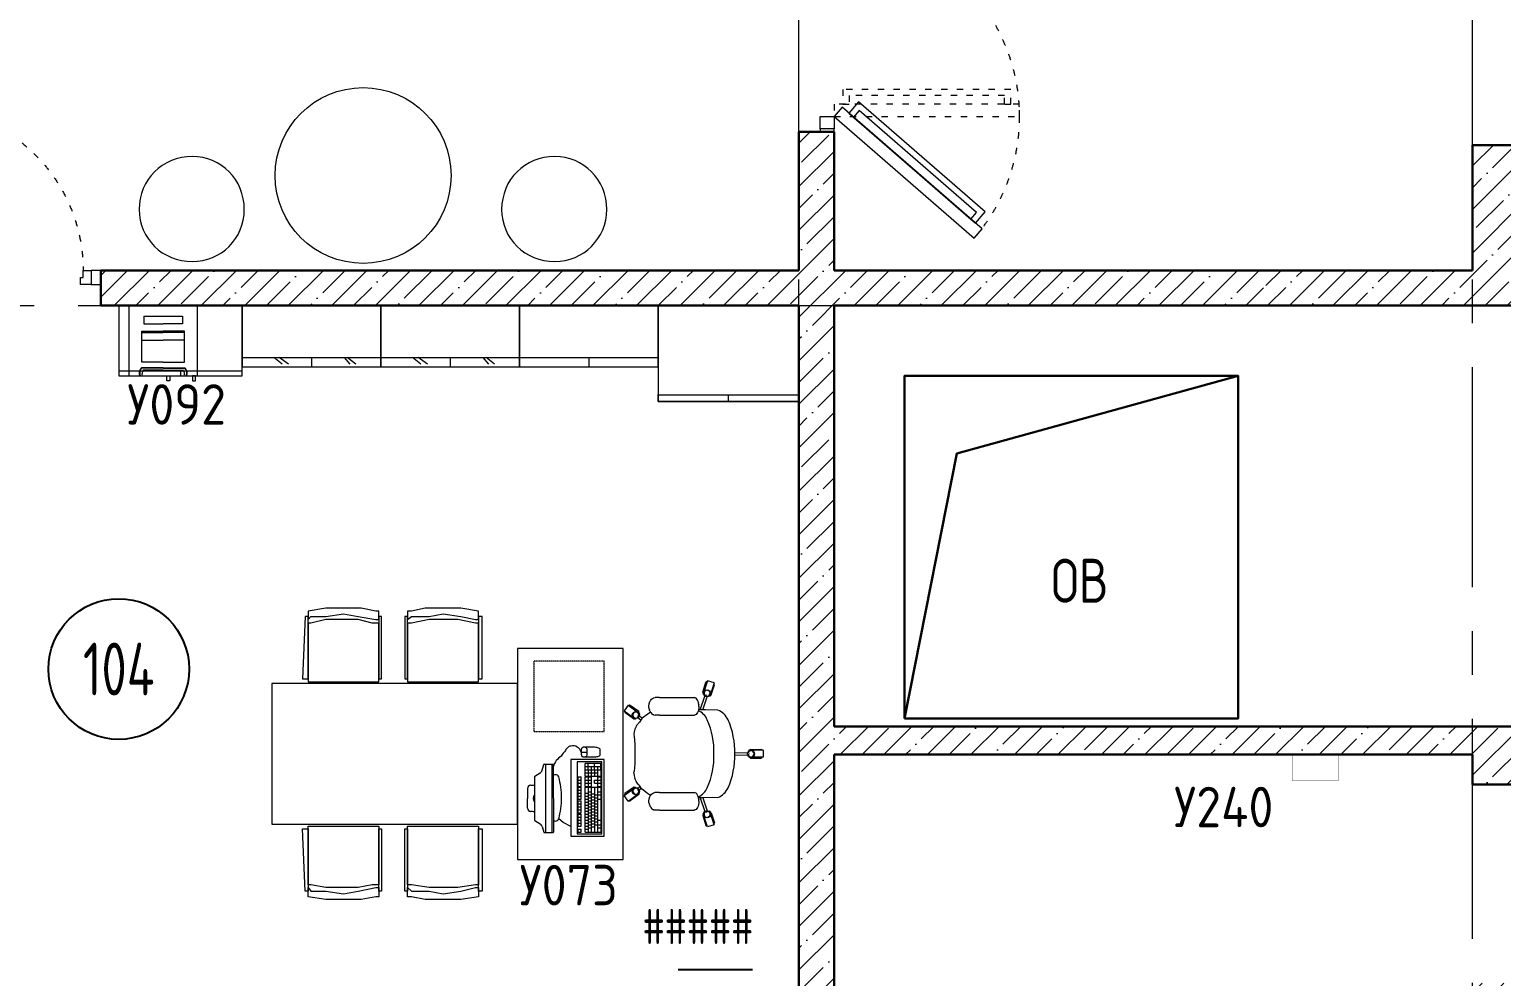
# Model space of a CAD drawing. Header units: millimetres. Extents: x -13407 to 8063098, y -2635 to 109271.
# Drawn here: x 43160 to 51530, y 11974 to 17360 of the extents above; entities that cross this region are included whole.
import ezdxf
from ezdxf.enums import TextEntityAlignment as Align

# ---------------------------------------------------------------- set-up
doc = ezdxf.new("R2010")
doc.units = ezdxf.units.MM
for name, pattern in [('ACAD_ISO03W100', [30, 12, -18]), ('CENTER', [2, 1.25, -0.25, 0.25, -0.25]), ('HIDDEN', [6, 4, -2])]:
    doc.linetypes.add(name, pattern=pattern)
doc.layers.get('Defpoints').update_dxf_attribs({"color": 6})
for name, color, linetype, lineweight in [('АР_Двери', 5, 'Continuous', 18), ('АР_Маркер экспликации', 239, 'Continuous', 13), ('АР_Номер помещения', 1, 'Continuous', 25), ('АР_Оси', 193, 'Continuous', 9), ('АР_Помещения_площадь', 19, 'Continuous', 9), ('АР_Сущ Несущая стена', 202, 'Continuous', 30), ('АР_Штриховка монолит', 250, 'Continuous', 9), ('ТХ_мебель передв', 250, 'Continuous', 13), ('ТХ_обор_комп принт', 30, 'Continuous', 13), ('ТХ_ОСНОВНОЙ', 103, 'Continuous', 25)]:
    doc.layers.add(name, color=color, linetype=linetype, lineweight=lineweight)
doc.layers.add('АР_Отверстия', color=251, linetype='Continuous')
doc.layers.add('ТХ_обор_бытовое', color=14, linetype='Continuous')
doc.layers.get('АР_Маркер экспликации').off()
doc.styles.add('ICOCPEUR', font='isocpeur.ttf')
doc.styles.add('ISOCPEUR', font='isocpeur.ttf', dxfattribs={"width": 0.7})
doc.styles.add('ISOCPEUR_1', font='isocpeur.ttf', dxfattribs={"width": 0.9, "height": 250})
doc.styles.get("Standard").update_dxf_attribs({"font": 'arial.ttf'})

# ---------------------------------------------------------------- blocks, each defined once
blk = doc.blocks.new('*U370')
at = {"color": 253}
for points in [[(0, 0), (0, -80), (55, -80), (55, 0), (0, 0)], [(55, -80), (55, 0), (115, 0), (115, -40), (100, -40), (100, -80), (55, -80)], [(1075, -80), (1075, 0), (1015, 0), (1015, -40), (1030, -40), (1030, -80), (1075, -80)], [(1130, 0), (1130, -80), (1075, -80), (1075, 0), (1130, 0)]]:
    blk.add_lwpolyline(points, dxfattribs=at)
blk.add_lwpolyline([(100, -80), (100, -1010), (140, -1010), (140, -80)], close=True, dxfattribs=at)
at = {"color": 253, "linetype": 'ACAD_ISO03W100', "ltscale": 3}
blk.add_arc((100, -80), 930, 270, 0, dxfattribs=at)
blk = doc.blocks.new('*U571')
at = {"layer": 'Defpoints', "color": 253}
blk.add_line((-12153.1, -3853.9), (-12575.5, -3853.9), dxfattribs=at)
at = {"layer": 'АР_Номер помещения', "color": 253}
blk.add_circle((-15755.8, -2142.8), 400, dxfattribs=at)
at = {"layer": 'Defpoints', "color": 253, "style": 'ISOCPEUR', "width": 0.7, "flags": 1}
blk.add_attdef('КАТЕГОРИЯ', (-499.2, -2092.2), '', height=250, dxfattribs=at)
at = {"layer": 'Defpoints', "color": 253, "style": 'ISOCPEUR', "width": 0.7}
blk.add_attdef('ПЛОЩАДЬ_ПОМЕЩЕНИЯ', text='', height=200, dxfattribs=at).set_placement((-12148.3, -3607.4), align=Align.MIDDLE_RIGHT)
at = {"layer": 'АР_Номер помещения', "color": 253, "style": 'ISOCPEUR', "width": 0.7}
blk.add_attdef('НОМЕР_ПОМЕЩЕНИЯ', text='', height=300, dxfattribs=at).set_placement((-15755.8, -2142.8), align=Align.MIDDLE_CENTER)
at = {"layer": 'АР_Помещения_площадь', "color": 253, "lineweight": 30, "width": 0.7, "flags": 104}
blk.add_attdef('ИМЯ_ПОМЕЩЕНИЯ', text='', height=100, dxfattribs=at).set_placement((157.6, 1217.1), align=Align.MIDDLE_CENTER)
blk = doc.blocks.new('дв.1700')
at = {"layer": 'АР_Двери', "color": 253}
for points in [[(-87, 0), (-87, -80), (-70, -80), (-70, 0), (-87, 0)], [(-70, -80), (-70, 0), (0, 0), (0, -30), (0, -30), (0, -80), (-70, -80)], [(1596, -80), (1596, 0), (1526, 0), (1526, -30), (1526, -30), (1526, -80), (1596, -80)], [(1613, 0), (1613, -80), (1596, -80), (1596, 0), (1613, 0)]]:
    blk.add_lwpolyline(points, dxfattribs=at)
for points in [[(0, -80), (-692, -876), (-639.2, -921.8), (52.7, -125.8)], [(1997.3, -149.9), (1526, -149.9), (1526, -80), (1997.3, -80)], [(19.9, -163.6), (-606.3, -883.9), (-542.2, -939.6), (84, -219.2)], [(1946.9, -234.7), (1576, -234.7), (1576, -149.9), (1946.9, -149.9)], [(1911.9, -199.7), (1611, -199.7), (1611, -149.9), (1911.9, -149.9)], [(-3, -190), (-583.3, -857.5), (-545.7, -890.2), (34.6, -222.7)]]:
    blk.add_lwpolyline(points, close=True, dxfattribs=at)
at = {"layer": 'АР_Двери', "color": 253, "linetype": 'ACAD_ISO03W100', "ltscale": 3}
for points in [[(0, -80), (0, -1134.7), (69.9, -1134.7), (69.9, -80)], [(1456.1, -551.3), (1456.1, -80), (1526, -80), (1526, -551.3)]]:
    blk.add_lwpolyline(points, close=True, dxfattribs=at)
for points in [[(69.9, -1049.5), (69.9, -1084.5), (154.7, -1084.5), (154.7, -130), (69.9, -130), (69.9, -165)], [(69.9, -1049.5), (119.7, -1049.5), (119.7, -165), (69.9, -165)], [(1456.1, -465.9), (1456.1, -500.9), (1371.3, -500.9), (1371.3, -130), (1456.1, -130), (1456.1, -165)], [(1456.1, -465.9), (1406.3, -465.9), (1406.3, -165), (1456.1, -165)]]:
    blk.add_lwpolyline(points, dxfattribs=at)
for centre, radius, start, end in [((0, -80), 1054.7, 228.99999, 0), ((1526, -80), 471.3, 180, 351.4758)]:
    blk.add_arc(centre, radius, start, end, dxfattribs=at)
blk = doc.blocks.new('стол с тумбой 1200х600')
at = {"color": 253}
blk.add_lwpolyline([(-19012.2, 19801.1), (-19012.2, 21001.1), (-19612.2, 21001.1), (-19612.2, 19801.1)], close=True, dxfattribs=at)
at = {"color": 253, "linetype": 'HIDDEN', "ltscale": 0.1}
blk.add_lwpolyline([(-19505.4, 19874.7), (-19105.4, 19874.7), (-19105.4, 20274.7), (-19505.4, 20274.7)], close=True, dxfattribs=at)
blk = doc.blocks.new('ПК-2')
at = {"color": 253, "extrusion": (6.19742e-05, -0.000470712, 1)}
for p, q in [((7035967.1, 1186827.6, 95), (7035877.1, 1186827.5, 95.1)), ((7035877.1, 1186827.5, 95.1), (7035877.6, 1186571, 94.9)), ((7035895.1, 1186827.5, 95.1), (7035895.6, 1186571, 94.9)), ((7035913.1, 1186827.5, 95.1), (7035913.6, 1186571, 94.9)), ((7035931.1, 1186827.6, 95.1), (7035931.6, 1186571.1, 94.9)), ((7035949.1, 1186827.6, 95.1), (7035949.6, 1186571.1, 94.9)), ((7035967.1, 1186827.6, 95), (7035967.6, 1186571.1, 94.9)), ((7036007.6, 1186827.7, 95), (7035989.6, 1186827.7, 95)), ((7036148.9, 1186442.6, 94.9), (7036148.1, 1186827.8, 95)), ((7036200.3, 1186829.7, 95), (7036149.9, 1186829.6, 95)), ((7036157.9, 1186440.8, 94.9), (7036157.1, 1186829.6, 95)), ((7036193.9, 1186440.9, 94.9), (7036193.1, 1186829.7, 95)), ((7036212.2, 1186795.1, 95), (7036202.1, 1186827.9, 95)), ((7036253.1, 1186761.9, 95), (7036223.8, 1186780.1, 95)), ((7036255.8, 1186512.8, 94.9), (7036255.4, 1186758, 95)), ((7036294.4, 1186691.8, 95), (7036294.6, 1186635.5, 94.9)), ((7036294.7, 1186579.1, 94.9), (7036294.6, 1186635.5, 94.9)), ((7035877.6, 1186566.5, 94.9), (7035877.7, 1186512.5, 94.9)), ((7035895.6, 1186566.5, 94.9), (7035895.7, 1186512.5, 94.9)), ((7035913.7, 1186548.5, 94.9), (7035913.7, 1186530.5, 94.9)), ((7035931.6, 1186566.6, 94.9), (7035931.7, 1186512.6, 94.9)), ((7035949.6, 1186566.6, 94.9), (7035949.7, 1186512.6, 94.9)), ((7035967.6, 1186566.6, 94.9), (7035967.7, 1186512.6, 94.9)), ((7035877.7, 1186508, 94.9), (7035877.9, 1186436, 94.9)), ((7035895.7, 1186508, 94.9), (7035895.9, 1186454, 94.9)), ((7035913.7, 1186508, 94.9), (7035913.9, 1186436, 94.9)), ((7035931.7, 1186508.1, 94.9), (7035931.9, 1186454.1, 94.9)), ((7035949.7, 1186508.1, 94.9), (7035949.9, 1186436.1, 94.9)), ((7035967.7, 1186508.1, 94.9), (7035967.9, 1186436.1, 94.9)), ((7036212.8, 1186475.5, 94.9), (7036202.9, 1186442.7, 94.9)), ((7036253.6, 1186508.9, 94.9), (7036224.3, 1186490.6, 94.9)), ((7035877.9, 1186436, 94.9), (7035967.9, 1186436.1, 94.9)), ((7036201.1, 1186440.9, 94.9), (7036150.7, 1186440.8, 94.9))]:
    blk.add_line(p, q, dxfattribs=at)
at = {"color": 253, "extrusion": (6.19742e-05, -0.000470712, 1), "elevation": -27.6}
for points in [[(7035859.1, 1186850), (7035859.9, 1186413.5), (7036048.9, 1186413.9), (7036048.1, 1186850.4)], [(7035872.6, 1186836.6), (7035873.4, 1186427.1), (7036012.9, 1186427.3), (7036012.1, 1186836.8)]]:
    blk.add_lwpolyline(points, close=True, dxfattribs=at)
for points in [[(7035895.2, 1186802), (7035877.2, 1186801.9)], [(7035895.2, 1186784.9), (7035877.2, 1186784.8)], [(7035913.2, 1186784.9), (7035895.2, 1186784.9)], [(7035931.2, 1186796.6), (7035913.2, 1186796.5)], [(7035949.2, 1186802.1), (7035931.2, 1186802)], [(7035949.2, 1186785), (7035931.2, 1186784.9)], [(7035967.2, 1186810.6), (7035949.2, 1186810.6)], [(7035967.2, 1186793.5), (7035949.2, 1186793.5)], [(7035989.6, 1186827.8), (7035989.7, 1186810.7)], [(7036007.7, 1186810.7), (7035989.7, 1186810.7)], [(7035989.7, 1186793.6), (7035989.8, 1186725.2)], [(7036007.7, 1186793.6), (7035989.7, 1186793.6)], [(7036007.6, 1186827.8), (7036007.7, 1186810.7)], [(7036007.7, 1186793.6), (7036007.8, 1186725.2)], [(7036048.2, 1186794.9), (7036092.7, 1186771.5), (7036117.2, 1186751.9)], [(7035895.3, 1186759.2), (7035877.3, 1186759.2)], [(7035913.2, 1186767.8), (7035895.2, 1186767.8)], [(7035913.3, 1186750.7), (7035895.3, 1186750.7)], [(7035913.3, 1186733.6), (7035895.3, 1186733.6)], [(7035913.3, 1186716.5), (7035895.3, 1186716.5)], [(7035913.4, 1186699.4), (7035895.4, 1186699.4)], [(7035931.2, 1186779.5), (7035913.2, 1186779.4)], [(7035931.2, 1186762.4), (7035913.2, 1186762.3)], [(7035931.3, 1186745.3), (7035913.3, 1186745.2)], [(7035931.3, 1186728.2), (7035913.3, 1186728.1)], [(7035931.3, 1186711.1), (7035913.3, 1186711)], [(7035949.2, 1186767.9), (7035931.2, 1186767.8)], [(7035949.3, 1186750.8), (7035931.3, 1186750.7)], [(7035949.3, 1186733.7), (7035931.3, 1186733.6)], [(7035949.3, 1186716.6), (7035931.3, 1186716.5)], [(7035949.4, 1186699.5), (7035931.4, 1186699.4)], [(7035967.2, 1186776.4), (7035949.2, 1186776.4)], [(7035967.3, 1186759.3), (7035949.3, 1186759.3)], [(7035967.3, 1186742.2), (7035949.3, 1186742.2)], [(7035967.3, 1186725.1), (7035949.3, 1186725.1)], [(7035967.3, 1186708), (7035949.3, 1186708)], [(7036007.7, 1186776.5), (7035989.7, 1186776.5)], [(7036007.8, 1186759.4), (7035989.8, 1186759.4)], [(7036007.8, 1186742.3), (7035989.8, 1186742.3)], [(7036007.8, 1186725.2), (7035989.8, 1186725.2)], [(7035989.8, 1186716.6), (7035990, 1186648.2)], [(7036007.8, 1186716.7), (7035989.8, 1186716.6)], [(7036007.9, 1186699.6), (7035989.9, 1186699.5)], [(7036007.8, 1186716.7), (7036008, 1186648.3)], [(7035895.5, 1186639.5), (7035877.5, 1186639.5)], [(7035913.4, 1186682.3), (7035895.4, 1186682.3)], [(7035913.4, 1186665.2), (7035895.4, 1186665.2)], [(7035913.5, 1186648.1), (7035895.5, 1186648.1)], [(7035913.5, 1186631), (7035895.5, 1186631)], [(7035931.4, 1186694), (7035913.4, 1186693.9)], [(7035931.4, 1186676.9), (7035913.4, 1186676.8)], [(7035931.4, 1186659.8), (7035913.4, 1186659.7)], [(7035931.5, 1186642.7), (7035913.5, 1186642.6)], [(7035931.5, 1186625.6), (7035913.5, 1186625.5)], [(7035949.4, 1186682.4), (7035931.4, 1186682.3)], [(7035949.4, 1186665.3), (7035931.4, 1186665.2)], [(7035949.5, 1186648.2), (7035931.5, 1186648.1)], [(7035949.5, 1186631.1), (7035931.5, 1186631)], [(7035967.4, 1186690.9), (7035949.4, 1186690.9)], [(7035967.4, 1186673.8), (7035949.4, 1186673.8)], [(7035967.4, 1186656.7), (7035949.4, 1186656.7)], [(7035967.5, 1186639.6), (7035949.5, 1186639.6)], [(7035967.5, 1186622.5), (7035949.5, 1186622.5)], [(7036007.9, 1186682.5), (7035989.9, 1186682.4)], [(7036007.9, 1186665.4), (7035989.9, 1186665.3)], [(7036008, 1186648.3), (7035990, 1186648.2)], [(7035990, 1186639.7), (7035990.1, 1186571.3)], [(7036008, 1186639.7), (7035990, 1186639.7)], [(7036008, 1186622.6), (7035990, 1186622.6)], [(7036008, 1186639.7), (7036008.1, 1186571.3)], [(7035895.5, 1186613.9), (7035877.5, 1186613.8)], [(7035895.6, 1186596.8), (7035877.6, 1186596.7)], [(7035967.6, 1186571.2), (7035877.6, 1186571.1)], [(7035895.6, 1186566.6), (7035877.6, 1186566.6)], [(7035913.7, 1186548.6), (7035877.7, 1186548.6)], [(7035913.5, 1186613.9), (7035895.5, 1186613.9)], [(7035931.5, 1186608.5), (7035913.5, 1186608.4)], [(7035949.5, 1186614), (7035931.5, 1186613.9)], [(7035949.6, 1186596.9), (7035931.6, 1186596.8)], [(7035967.6, 1186566.7), (7035931.6, 1186566.7)], [(7035967.7, 1186548.7), (7035931.7, 1186548.7)], [(7035967.5, 1186605.4), (7035949.5, 1186605.4)], [(7036008, 1186605.5), (7035990, 1186605.5)], [(7036008.1, 1186588.4), (7035990.1, 1186588.4)], [(7036008.1, 1186571.3), (7035990.1, 1186571.3)], [(7035990.1, 1186566.8), (7035990.2, 1186512.8)], [(7036008.1, 1186566.8), (7035990.1, 1186566.8)], [(7036008.2, 1186548.8), (7035990.2, 1186548.8)], [(7036008.1, 1186566.8), (7036008.2, 1186512.8)], [(7035913.7, 1186530.6), (7035877.7, 1186530.6)], [(7035895.7, 1186512.6), (7035877.7, 1186512.6)], [(7035967.7, 1186508.2), (7035877.7, 1186508.1)], [(7035967.8, 1186472.2), (7035877.8, 1186472.1)], [(7035967.8, 1186454.2), (7035877.8, 1186454.1)], [(7035967.8, 1186490.2), (7035895.8, 1186490.1)], [(7035967.7, 1186530.7), (7035931.7, 1186530.7)], [(7035967.7, 1186512.7), (7035931.7, 1186512.7)], [(7036008.2, 1186530.8), (7035990.2, 1186530.8)], [(7036008.2, 1186512.8), (7035990.2, 1186512.8)], [(7036008.2, 1186512.8), (7035990.2, 1186512.8)], [(7035989.9, 1186371.7), (7035957, 1186371.6)]]:
    blk.add_lwpolyline(points, dxfattribs=at)
for points in [[(7035989.9, 1186371.7, 0.397637), (7036050, 1186337.9, 0.110351), (7036066.5, 1186345.2, 0.08312), (7036079.9, 1186362.3, 0.014729), (7036105, 1186394.7, 0.170175), (7036148.8, 1186454, -0.037673)], [(7035968.4, 1186398.6, 0.114539), (7035964.1, 1186397.6, 0.103755), (7035960.3, 1186394.6, 0.091433), (7035957.9, 1186390.4, 0.084292), (7035957, 1186385.1), (7035957.1, 1186358.1, 0.084292), (7035958, 1186352.8, 0.091433), (7035960.4, 1186348.6, 0.103755), (7035964.2, 1186345.6, 0.114539), (7035968.5, 1186344.6, 0.114539)]]:
    blk.add_lwpolyline(points, format="xyb", dxfattribs=at)
blk.add_lwpolyline([(7035881.8, 1186384.9), (7035881.9, 1186357.9, 0.19919), (7035883.7, 1186353.6, 0.098412), (7035891.5, 1186348.4, 0.055653), (7035901.3, 1186345.6, 0.042416), (7035914.6, 1186344.5), (7035978.5, 1186344.6, 0.114539), (7035982.8, 1186345.6, 0.103755), (7035986.6, 1186348.6, 0.091433), (7035989, 1186352.9, 0.084292), (7035989.9, 1186358.2), (7035989.8, 1186385.2, 0.084292), (7035988.9, 1186390.4, 0.091433), (7035986.5, 1186394.7, 0.103755), (7035982.7, 1186397.7, 0.114539), (7035978.4, 1186398.6), (7035914.5, 1186398.5, 0.042416), (7035901.2, 1186397.4, 0.055653), (7035891.4, 1186394.5, 0.098412), (7035883.6, 1186389.3, 0.19919)], format="xyb", close=True, dxfattribs=at)
at = {"color": 253, "extrusion": (6.19742e-05, -0.000470712, 1)}
for centre, radius, start, end in [((7036149.9, 1186827.9, -27.6), 1.8, 90.10908, 180.10908), ((7036200.3, 1186828, -27.6), 1.8, 0.10908, 90.10908), ((7036238, 1186803.1, -27.6), 27, 197.11449, 238.14153), ((7036579.1, 1186631.2, -27.6), 477.4, 165.36479, 179.87909), ((7036134.2, 1186746.1, -27.6), 18, 82.93309, 161.30576), ((7036116.2, 1186600.9, -27.6), 164.3, 78.76539, 82.93309), ((7036250.8, 1186758.1, -27.6), 4.5, 0.10908, 59.63009), ((7036293.3, 1186965.7, -27.6), 256.3, 261.50958, 266.47869), ((7036276.4, 1186691.9, -27.6), 18, 0.10908, 86.47869), ((7036579.1, 1186635.1, -27.6), 477.4, 180.33908, 194.85338), ((7036228.8, 1186635.5, -27.6), 33.8, 322.7271, 37.49107), ((7036294.5, 1186305.4, -27.6), 256.3, 93.73948, 98.70859), ((7036276.6, 1186579.2, -27.6), 18, 273.73948, 0.10908), ((7036134.7, 1186518.5, -27.6), 18, 198.9124, 277.28508), ((7036116.1, 1186663.6, -27.6), 164.3, 277.28508, 281.45277), ((7036238.7, 1186467.8, -27.6), 27, 122.07664, 163.10368), ((7036251.3, 1186512.9, -27.6), 4.5, 300.58808, 0.10908), ((7036150.6, 1186442.7, -27.6), 1.8, 180.10908, 270.10908), ((7036201, 1186442.8, -27.6), 1.8, 270.10908, 0.10908)]:
    blk.add_arc(centre, radius, start, end, dxfattribs=at)
blk = doc.blocks.new('СК33 790х830')
at = {"color": 253}
for p, q in [((-25.4, 658.7), (-25.4, 718.7)), ((-20.4, 728.7), (19.6, 728.7)), ((-20.4, 728.7), (-20.4, 648.7)), ((19.6, 728.7), (19.6, 648.7)), ((24.6, 658.7), (24.6, 718.7)), ((-20.4, 648.7), (-16.3, 648.7)), ((-7.5, 567.9), (-6.5, 641.6)), ((-2.4, 648.7), (1.6, 648.7)), ((6.6, 567.9), (5.6, 641.6)), ((15.5, 648.7), (19.6, 648.7)), ((-403.5, 450.5), (-415.6, 412.4)), ((-403.5, 450.5), (-327.2, 426.2)), ((-335.3, 434), (-392.4, 452.2)), ((-327.2, 426.2), (-328.5, 422.3)), ((-248.7, 471.7), (-250.3, 402.2)), ((247.8, 471.7), (249.4, 380.4)), ((402.6, 450.5), (326.4, 426.2)), ((326.4, 426.2), (327.6, 422.3)), ((334.4, 434), (391.5, 452.2)), ((402.6, 450.5), (414.7, 412.4)), ((-415.6, 412.4), (-339.4, 388.1)), ((-350.4, 386.4), (-407.6, 404.6)), ((-338.1, 392), (-339.4, 388.1)), ((-332.7, 409.1), (-333.9, 405.2)), ((-250.3, 372.2), (-328.7, 398.8)), ((-250.3, 387.2), (-324.8, 410.3)), ((-319.3, 343.9), (-320.4, 340)), ((-320.4, 140.1), (-320.4, 340)), ((-316.5, 348.5), (-319.3, 343.9)), ((-311.9, 352.8), (-316.5, 348.5)), ((-305.7, 356.6), (-311.9, 352.8)), ((-298.1, 359.7), (-305.7, 356.6)), ((-289.5, 362), (-298.1, 359.7)), ((-289.5, 362), (-289.1, 362.1)), ((-280, 363.5), (-289.1, 362.1)), ((-280, 363.5), (-279.4, 363.5)), ((-270.4, 363.9), (-279.4, 363.5)), ((-270.4, 363.9), (-261.5, 363.5)), ((-261.5, 363.5), (-260.9, 363.5)), ((-260.9, 363.5), (-251.8, 362.1)), ((-251.8, 362.1), (-251.4, 362)), ((-251.4, 362), (-242.8, 359.7)), ((-250.3, 402.2), (-250.3, 398.4)), ((-250.3, 398.4), (-250.3, 380.4)), ((-250.3, 380.4), (-250.3, 369.8)), ((-250.3, 369.8), (-250.3, 361.7)), ((-242.8, 359.7), (-235.2, 356.6)), ((-235.2, 356.6), (-229, 352.8)), ((-229, 352.8), (-224.4, 348.5)), ((-224.4, 348.5), (-221.6, 343.9)), ((-221.6, 343.9), (-220.4, 340)), ((-220.8, 140.1), (-220.4, 340)), ((220.7, 343.9), (219.6, 340)), ((219.6, 140.1), (219.6, 340)), ((223.5, 348.5), (220.7, 343.9)), ((228.1, 352.8), (223.5, 348.5)), ((234.3, 356.6), (228.1, 352.8)), ((241.9, 359.7), (234.3, 356.6)), ((250.5, 362), (241.9, 359.7)), ((249.4, 387.2), (323.9, 410.3)), ((249.4, 372.2), (327.9, 398.8)), ((249.4, 380.4), (249.4, 369.8)), ((249.4, 369.8), (249.4, 361.7)), ((250.5, 362), (250.9, 362.1)), ((260, 363.5), (250.9, 362.1)), ((260, 363.5), (260.6, 363.5)), ((269.6, 363.9), (260.6, 363.5)), ((269.6, 363.9), (278.5, 363.5)), ((278.5, 363.5), (279.1, 363.5)), ((279.1, 363.5), (288.2, 362.1)), ((288.2, 362.1), (288.6, 362)), ((288.6, 362), (297.2, 359.7)), ((297.2, 359.7), (304.8, 356.6)), ((304.8, 356.6), (311, 352.8)), ((311, 352.8), (315.6, 348.5)), ((315.6, 348.5), (318.4, 343.9)), ((318.4, 343.9), (319.1, 340.1)), ((319.6, 140.1), (319.6, 340)), ((331.8, 409.1), (333, 405.2)), ((337.3, 392), (338.5, 388.1)), ((414.7, 412.4), (338.5, 388.1)), ((349.5, 386.4), (406.7, 404.6)), ((-320.4, 140.1), (-320.4, 131.4)), ((-320.4, 131.4), (-320.4, 122.9)), ((-320.4, 122.9), (-320.4, 114.9)), ((-319.1, 108.6), (-320.4, 114.9)), ((-318.2, 106.4), (-319.1, 108.6)), ((-315.4, 100.3), (-318.2, 106.4)), ((-310.9, 94.9), (-315.4, 100.3)), ((-304.8, 90.2), (-310.9, 94.9)), ((-302.8, 88.6), (-304.8, 90.2)), ((-295.9, 85.2), (-302.8, 88.6)), ((-293.4, 84.1), (-295.9, 85.2)), ((-289.9, 83.1), (-293.4, 84.1)), ((-247.5, 84.1), (-251, 83.1)), ((-245, 85.2), (-247.5, 84.1)), ((-245, 85.2), (-238, 88.6)), ((-236, 90.2), (-238, 88.6)), ((-237.4, 89.1), (-225.3, 73)), ((-236, 90.2), (-230, 94.9)), ((-230, 94.9), (-225.5, 100.3)), ((-225.5, 100.3), (-222.7, 106.4)), ((-221.8, 108.6), (-222.7, 106.4)), ((-221.8, 108.6), (-220.8, 115)), ((-220.8, 140.1), (-220.8, 131.4)), ((-220.8, 131.4), (-220.8, 122.9)), ((-220.8, 122.9), (-220.8, 115)), ((-220.8, 115), (-220.8, 115)), ((219.6, 140.1), (219.6, 131.4)), ((219.6, 131.4), (219.6, 122.9)), ((219.6, 122.9), (219.6, 114.9)), ((219.6, 114.9), (220.2, 113.4)), ((220.9, 108.6), (220.2, 113.4)), ((221.8, 106.4), (220.9, 108.6)), ((224.6, 100.3), (221.8, 106.4)), ((229.1, 94.9), (224.6, 100.3)), ((236.6, 89), (224.6, 72.9)), ((235.2, 90.2), (229.1, 94.9)), ((237.2, 88.6), (235.2, 90.2)), ((244.1, 85.2), (237.2, 88.6)), ((246.6, 84.1), (244.1, 85.2)), ((250.1, 83.1), (246.6, 84.1)), ((292.5, 84.1), (289, 83.1)), ((295, 85.2), (292.5, 84.1)), ((295, 85.2), (302, 88.6)), ((304, 90.2), (302, 88.6)), ((304, 90.2), (310, 94.9)), ((310, 94.9), (314.5, 100.3)), ((314.5, 100.3), (317.3, 106.4)), ((318.2, 108.6), (317.3, 106.4)), ((318.2, 108.6), (319.1, 114.9)), ((319.2, 140.1), (319.2, 131.4)), ((319.2, 131.4), (319.2, 122.9)), ((319.2, 122.9), (319.2, 114.9)), ((319.2, 115), (319.2, 115)), ((-283.9, 81.5), (-289.9, 83.1)), ((-281, 80.9), (-283.9, 81.5)), ((-277.7, 80.5), (-281, 80.9)), ((-274.1, 80.3), (-277.7, 80.5)), ((-277.2, -37.6), (-230.1, 27.1)), ((-240.1, 22), (-275.3, -26.6)), ((-270.4, 80.2), (-274.1, 80.3)), ((-266.7, 80.3), (-270.4, 80.2)), ((-263.2, 80.5), (-266.7, 80.3)), ((-259.9, 80.9), (-263.2, 80.5)), ((-257, 81.5), (-259.9, 80.9)), ((-257, 81.5), (-251, 83.1)), ((-244.8, -61.1), (-197.8, 3.6)), ((-230.1, 27.1), (-226.8, 24.7)), ((-225.3, 73), (-202.3, 41.8)), ((-215.6, 16.5), (-212.3, 14.2)), ((-202.3, 41.8), (-214.8, 24.6)), ((-192.4, 34.1), (-204.9, 17.4)), ((-202.3, 41.8), (-200.9, 40.2)), ((-201.1, 6), (-197.8, 3.6)), ((-200.9, 40.2), (-180.9, 25.8)), ((-180.9, 25.8), (-161, 10)), ((-161, 10), (-158.5, 8.1)), ((-158.5, 8.1), (-155.5, 6.7)), ((-155.5, 6.7), (-140, -0.5)), ((-55.9, 0), (55.9, 0)), ((55.1, 0), (99.4, -4.1)), ((154.6, 6.7), (139.1, -0.5)), ((154.6, 6.7), (157.6, 8.1)), ((157.6, 8.1), (160.1, 9.9)), ((174.1, 21.2), (160.1, 9.9)), ((180, 25.7), (174.1, 21.2)), ((200, 40.1), (180, 25.7)), ((186.6, 30.4), (196.3, 17.4)), ((192.4, 6), (189.1, 3.6)), ((236.1, -61.1), (189.1, 3.6)), ((196.8, 37.8), (206.1, 24.6)), ((200, 40.1), (201.5, 41.6)), ((217.1, 63.1), (201.5, 41.6)), ((206.9, 16.5), (203.7, 14.2)), ((224.6, 72.9), (217.1, 63.1)), ((221.5, 27.1), (218.1, 24.7)), ((268.5, -37.6), (221.5, 27.1)), ((231.4, 22), (266.7, -26.6)), ((256.1, 81.5), (250.1, 83.1)), ((259, 80.9), (256.1, 81.5)), ((262.3, 80.5), (259, 80.9)), ((265.9, 80.3), (262.3, 80.5)), ((269.6, 80.2), (265.9, 80.3)), ((273.3, 80.3), (269.6, 80.2)), ((276.8, 80.5), (273.3, 80.3)), ((280.1, 80.9), (276.8, 80.5)), ((283, 81.5), (280.1, 80.9)), ((283, 81.5), (289, 83.1)), ((-277.2, -37.6), (-244.8, -61.1)), ((-199.6, -7.4), (-234.9, -56)), ((-140, -0.5), (-125, -3.6)), ((-125, -3.6), (-109.6, -4.9)), ((-109.6, -4.9), (-98.7, -4.1)), ((-98.7, -4.1), (-55.1, 0)), ((110.5, -5), (99.4, -4.1)), ((110.5, -5), (125, -3.7)), ((125, -3.7), (139.1, -0.5)), ((190.9, -7.4), (226.2, -56)), ((268.5, -37.6), (236.1, -61.1))]:
    blk.add_line(p, q, dxfattribs=at)
for centre in [(-0.4, 660.7), (-344.7, 410.8), (343.9, 410.8), (-221, 5.7), (212.3, 5.7)]:
    blk.add_circle(centre, 20, dxfattribs=at)
for centre, radius, start, end in [((-20.4, 718.7), 5, 90, 180), ((-0.4, 660.7), 17, 279.46232, 260.53768), ((19.6, 718.7), 5, 0, 90), ((-20.4, 658.7), 5, 180, 270), ((19.6, 658.7), 5, 270, 0), ((-152.2, 436.1), 102.8, 113.66768, 159.76305), ((-15.4, 128.3), 439.7, 88.05526, 113.9054), ((14.5, 128.3), 439.7, 66.0946, 91.94474), ((151.4, 436.1), 102.8, 20.23695, 66.33232), ((-393.9, 447.5), 5, 72.32754, 162.32754), ((-344.7, 410.8), 17, 351.78986, 332.86522), ((-336.8, 429.2), 5, 342.32754, 72.32754), ((-15.4, 9.9), 439.7, 88.05526, 113.9054), ((14.5, 9.9), 439.7, 66.0946, 91.94474), ((343.9, 410.8), 17, 207.13478, 188.21014), ((335.9, 429.2), 5, 107.67246, 197.67246), ((393, 447.5), 5, 17.67246, 107.67246), ((-406.1, 409.3), 5, 162.32754, 252.32754), ((-348.9, 391.1), 5, 252.32754, 342.32754), ((-152.2, 317.7), 102.8, 113.66768, 155.39861), ((151.4, 317.7), 102.8, 24.60139, 66.33232), ((348, 391.1), 5, 197.67246, 287.67246), ((405.2, 409.3), 5, 287.67246, 17.67246), ((-236, 19), 5, 54, 144), ((-221, 5.7), 17, 63.46232, 44.53768), ((212.3, 5.7), 17, 135.46232, 116.53768), ((227.3, 19), 5, 36, 126), ((-271.3, -29.5), 5, 144, 234), ((-238.9, -53), 5, 234, 324), ((-203.6, -4.5), 5, 324, 54), ((195, -4.5), 5, 126, 216), ((230.2, -53), 5, 216, 306), ((262.6, -29.5), 5, 306, 36)]:
    blk.add_arc(centre, radius, start, end, dxfattribs=at)
blk = doc.blocks.new('Стол приставной с 4 стульями')
at = {"layer": 'ТХ_мебель передв', "color": 253}
for points in [[(281712, -145869.7), (281712, -144472), (280912.6, -144472), (280912.6, -145869.7)], [(280552.6, -144678.5), (280531.4, -144694.4), (280531.4, -144779.1), (280515.5, -144879.7), (280531.4, -144964.4), (280552.6, -145065), (280552.6, -145080.8), (280499.6, -145080.8), (280499.6, -145065), (280483.7, -144980.2), (280483.7, -144879.7), (280483.7, -144779.1), (280499.6, -144678.5)], [(280568.4, -144678.5), (280531.4, -144678.5), (280531.4, -144662.6), (280886.1, -144646.7), (280886.1, -144678.5)], [(280886.1, -144646.7), (280886.1, -144678.5), (280568.4, -144678.5), (280531.4, -144678.5), (280531.4, -144662.6)], [(280568.4, -145080.8), (280568.4, -145043.8), (280552.6, -144964.4), (280552.6, -144879.7), (280552.6, -144779.1), (280568.4, -144694.4), (280568.4, -144678.5), (280902, -144678.5), (280902, -145080.8)], [(280902, -144678.5), (280902, -145080.8), (280568.4, -145080.8), (280568.4, -145043.8), (280552.6, -144964.4), (280552.6, -144879.7), (280552.6, -144779.1), (280568.4, -144694.4), (280568.4, -144678.5)], [(282056.1, -145080.8), (282056.1, -145043.8), (282077.3, -144964.4), (282077.3, -144879.7), (282077.3, -144779.1), (282056.1, -144694.4), (282056.1, -144678.5), (281722.6, -144678.5), (281722.6, -145080.8)], [(281722.6, -144678.5), (281722.6, -145080.8), (282056.1, -145080.8), (282056.1, -145043.8), (282077.3, -144964.4), (282077.3, -144879.7), (282077.3, -144779.1), (282056.1, -144694.4), (282056.1, -144678.5)], [(282056.1, -144678.5), (282093.2, -144678.5), (282093.2, -144662.6), (281738.5, -144646.7), (281738.5, -144678.5)], [(281738.5, -144646.7), (281738.5, -144678.5), (282056.1, -144678.5), (282093.2, -144678.5), (282093.2, -144662.6)], [(282093.2, -144779.1), (282109, -144879.7), (282093.2, -144964.4), (282077.3, -145065), (282077.3, -145080.8), (282093.2, -145080.8), (282124.9, -145080.8), (282124.9, -145065), (282140.8, -144980.3), (282140.8, -144879.7), (282140.8, -144779.1), (282124.9, -144678.5), (282077.3, -144678.5), (282093.2, -144694.4)], [(282077.3, -144678.5), (282093.2, -144694.4), (282093.2, -144779.1), (282109, -144879.7), (282093.2, -144964.4), (282077.3, -145065), (282077.3, -145080.8), (282124.9, -145080.8), (282124.9, -145065), (282140.8, -144980.2), (282140.8, -144879.7), (282140.8, -144779.1), (282124.9, -144678.5)], [(280531.4, -145096.7), (280531.4, -145080.8), (280552.5, -145080.8), (280886.1, -145080.8), (280886.1, -145096.7)], [(280886.1, -145080.8), (280886.1, -145096.7), (280531.4, -145096.7), (280531.4, -145080.8), (280552.5, -145080.8)], [(282093.2, -145096.7), (282093.2, -145080.8), (282077.3, -145080.8), (281738.5, -145080.8), (281738.5, -145096.7)], [(281738.5, -145080.8), (281738.5, -145096.7), (282093.2, -145096.7), (282093.2, -145080.8), (282077.3, -145080.8)], [(280531.4, -145366.7), (280515.5, -145446.1), (280531.4, -145546.7), (280552.5, -145631.4), (280552.5, -145647.3), (280531.4, -145647.3), (280499.6, -145647.3), (280483.7, -145546.7), (280483.7, -145446.1), (280483.7, -145345.5), (280499.6, -145266.1), (280499.6, -145245), (280552.5, -145245), (280531.4, -145266.1)], [(280552.6, -145245), (280531.4, -145266.1), (280531.4, -145366.7), (280515.5, -145446.1), (280531.4, -145546.7), (280552.6, -145631.4), (280552.6, -145647.3), (280499.6, -145647.3), (280483.7, -145546.7), (280483.7, -145446.1), (280483.7, -145345.6), (280499.6, -145266.1), (280499.6, -145245)], [(280568.4, -145245), (280531.4, -145245), (280531.4, -145229.1), (280886.1, -145229.1), (280886.1, -145245)], [(280886.1, -145229.1), (280886.1, -145245), (280568.4, -145245), (280531.4, -145245), (280531.4, -145229.1)], [(280568.4, -145647.3), (280568.4, -145631.4), (280552.6, -145530.8), (280552.6, -145446.1), (280552.6, -145366.7), (280568.4, -145266.1), (280568.4, -145245), (280902, -145245), (280902, -145647.3)], [(280902, -145245), (280902, -145647.3), (280568.4, -145647.3), (280568.4, -145631.4), (280552.6, -145530.8), (280552.6, -145446.1), (280552.6, -145366.7), (280568.4, -145266.1), (280568.4, -145245)], [(282056.1, -145647.3), (282056.1, -145631.4), (282077.3, -145530.8), (282077.3, -145446.1), (282077.3, -145366.7), (282056.1, -145266.1), (282056.1, -145245), (281722.6, -145245), (281722.6, -145647.3)], [(281722.6, -145245), (281722.6, -145647.3), (282056.1, -145647.3), (282056.1, -145631.4), (282077.3, -145530.8), (282077.3, -145446.1), (282077.3, -145366.7), (282056.1, -145266.1), (282056.1, -145245)], [(282056.1, -145245), (282093.2, -145245), (282093.2, -145229.1), (281738.5, -145229.1), (281738.5, -145245)], [(281738.5, -145229.1), (281738.5, -145245), (282056.1, -145245), (282093.2, -145245), (282093.2, -145229.1)], [(282093.2, -145366.7), (282109, -145446.1), (282093.2, -145546.7), (282077.3, -145631.4), (282077.3, -145647.3), (282093.2, -145647.3), (282124.9, -145647.3), (282140.8, -145546.7), (282140.8, -145446.1), (282140.8, -145345.5), (282124.9, -145266.1), (282124.9, -145245), (282077.3, -145245), (282093.2, -145266.1)], [(282077.3, -145245), (282093.2, -145266.1), (282093.2, -145366.7), (282109, -145446.1), (282093.2, -145546.7), (282077.3, -145631.4), (282077.3, -145647.3), (282124.9, -145647.3), (282140.8, -145546.7), (282140.8, -145446.1), (282140.8, -145345.6), (282124.9, -145266.1), (282124.9, -145245)], [(280531.4, -145668.5), (280531.4, -145647.3), (280552.5, -145647.3), (280886.1, -145647.3), (280886.1, -145668.5)], [(280886.1, -145647.3), (280886.1, -145668.5), (280531.4, -145668.5), (280531.4, -145647.3), (280552.5, -145647.3)], [(282093.2, -145668.5), (282093.2, -145647.3), (282077.3, -145647.3), (281738.5, -145647.3), (281738.5, -145668.5)], [(281738.5, -145647.3), (281738.5, -145668.5), (282093.2, -145668.5), (282093.2, -145647.3), (282077.3, -145647.3)]]:
    blk.add_lwpolyline(points, close=True, dxfattribs=at)
for points in [[(280531.4, -144779.1), (280515.5, -144879.7), (280531.4, -144964.4), (280552.5, -145065), (280552.5, -145080.8), (280531.4, -145080.8), (280499.6, -145080.8), (280499.6, -145065), (280483.7, -144980.3), (280483.7, -144879.7), (280483.7, -144779.1), (280499.6, -144678.5), (280552.5, -144678.5), (280531.4, -144694.4)], [(280531.4, -144694.4), (280531.4, -144779.1)]]:
    blk.add_lwpolyline(points, dxfattribs=at)
blk = doc.blocks.new('Шкаф для одежды комбинированный')
at = {"layer": 'ТХ_мебель передв', "color": 253}
for points in [[(207619.3, -154206.5), (207619.3, -153407), (207074, -153407), (207074, -154206.5)], [(207074, -154206.5), (207074, -153407), (207111.1, -153407), (207111.1, -154206.5)]]:
    blk.add_lwpolyline(points, close=True, dxfattribs=at)
blk.add_lwpolyline([(207074, -153806.7), (207111.1, -153806.7)], dxfattribs=at)
blk = doc.blocks.new('Шкаф канцелярский закрытый')
at = {"layer": 'ТХ_мебель передв', "color": 253}
blk.add_lwpolyline([(207495.5, -155297.4), (207495.5, -154508.5), (207146, -154508.5), (207146, -155297.4)], close=True, dxfattribs=at)
for points in [[(207199, -154508.5), (207199, -155297.4)], [(207199, -154902.9), (207146, -154902.9)]]:
    blk.add_lwpolyline(points, dxfattribs=at)
blk = doc.blocks.new('Шкаф канцелярский со стеклом')
at = {"layer": 'ТХ_мебель передв', "color": 253}
blk.add_lwpolyline([(202579.9, -153285.1), (202579.9, -152496.3), (202929.4, -152496.3), (202929.4, -153285.1)], close=True, dxfattribs=at)
for points in [[(202876.4, -152496.3), (202876.4, -153285.1)], [(202913.5, -152723.9), (202876.4, -152676.3)], [(202913.5, -152761), (202876.4, -152708)], [(202876.4, -152890.7), (202929.4, -152890.7)], [(202913.5, -153110.4), (202876.4, -153078.6)], [(202913.5, -153142.2), (202876.4, -153094.5)]]:
    blk.add_lwpolyline(points, dxfattribs=at)
blk = doc.blocks.new('тумба 700х400')
at = {"color": 253, "extrusion": (-6.19742e-05, 0.000470712, 1)}
blk.add_line((618.6, 27307.5, -0.4), (618.5, 26607.5, -0.5), dxfattribs=at)
at = {"color": 253}
blk.add_line((618.6, 26958.5, -0.5), (590.6, 26957.5, -0.5), dxfattribs=at)
at = {"color": 253, "elevation": 0.2}
blk.add_lwpolyline([(590.7, 26607.5), (990.6, 26607.5), (990.6, 27307.5), (590.7, 27307.5)], close=True, dxfattribs=at)
at = {"color": 253, "extrusion": (-6.19742e-05, 0.000470712, 1), "elevation": 12.6}
for points in [[(590.7, 27035.4), (590.7, 27018.8), (562.5, 27018.8), (562.5, 27035.4)], [(590.7, 26873.3), (590.7, 26889.8), (562.5, 26889.8), (562.5, 26873.3)]]:
    blk.add_lwpolyline(points, close=True, dxfattribs=at)
blk = doc.blocks.new('МФУ1')
at = {"color": 253, "extrusion": (-6.19742e-05, -0.000470712, 1)}
for p, q in [((7057681.4, 1166364.7, 0), (7057681.4, 1165975, -0.2)), ((7058080.7, 1166364.7, 0), (7057681.4, 1166364.7, 0)), ((7058080.7, 1165975, -0.2), (7058080.7, 1166364.7, 0)), ((7057742.4, 1166059.9, -0.2), (7057742.4, 1166279.7, 0)), ((7057742.4, 1166279.7, 0), (7057785.7, 1166279.7, 0)), ((7057785.7, 1166279.7, 0), (7057785.7, 1166169.8, -0.1)), ((7058003.1, 1166290.7, 0), (7057826.8, 1166290.7, 0)), ((7057826.8, 1166290.7, 0), (7057826.8, 1166169.8, -0.1)), ((7057830.4, 1166290.7, 0), (7057830.4, 1166169.8, -0.1)), ((7057834.6, 1166290.7, 0), (7057834.6, 1166169.8, -0.1)), ((7057879, 1166290.7, 0), (7057879, 1166169.8, -0.1)), ((7058003.1, 1166169.8, -0.1), (7058003.1, 1166290.7, 0)), ((7058035.7, 1166169.8, -0.1), (7058035.7, 1166292.9, 0)), ((7058038.2, 1166169.8, -0.1), (7058038.2, 1166292.9, 0)), ((7058049.3, 1166169.8, -0.1), (7058049.3, 1166283.8, 0)), ((7057785.7, 1166059.9, -0.1), (7057785.7, 1166169.8, -0.1)), ((7057826.8, 1166049, -0.2), (7057826.8, 1166169.8, -0.1)), ((7057830.4, 1166049, -0.2), (7057830.4, 1166169.8, -0.1)), ((7057834.6, 1166049, -0.2), (7057834.6, 1166169.8, -0.1)), ((7057879, 1166049, -0.1), (7057879, 1166169.8, -0.1)), ((7058003.1, 1166169.8, -0.1), (7058003.1, 1166049, -0.1)), ((7058035.7, 1166169.8, -0.1), (7058035.7, 1166046.7, -0.1)), ((7058038.2, 1166169.8, -0.1), (7058038.2, 1166046.7, -0.1)), ((7058049.3, 1166169.8, -0.1), (7058049.3, 1166169.8, -0.1)), ((7058049.3, 1166169.8, -0.1), (7058049.3, 1166055.9, -0.1)), ((7057742.4, 1166059.9, -0.2), (7057785.7, 1166059.9, -0.1)), ((7058003.1, 1166049, -0.1), (7057826.8, 1166049, -0.2)), ((7057681.4, 1165975, -0.2), (7058080.7, 1165975, -0.2))]:
    blk.add_line(p, q, dxfattribs=at)
for centre, radius, start, end in [((7058064.1, 1166270.4, -986.4), 36, 62.50848, 142.07302), ((7058064.1, 1166267.9, -986.4), 35.8, 62.36072, 136.4153), ((7058069.9, 1166256.9, -986.4), 33.6, 71.1864, 127.75594), ((7058064.1, 1166068.5, -986.4), 36, 217.92698, 297.49152), ((7058064.1, 1166071.1, -986.4), 35.8, 223.65544, 297.5943), ((7058069.9, 1166082.1, -986.4), 33.6, 232.24406, 288.8136)]:
    blk.add_arc(centre, radius, start, end, dxfattribs=at)
blk = doc.blocks.new('У012')
at = {"layer": 'ТХ_мебель передв', "color": 253}
blk.add_open_spline([(-181454, 44963.5, -0.6), (-181454, 44799.5, -0.6), (-181586.3, 44667.2, -0.6), (-181750.4, 44667.2, -0.6), (-181919.7, 44667.2, -0.6), (-182052, 44799.5, -0.6), (-182052, 44963.5, -0.6), (-182052, 45132.9, -0.6), (-181919.7, 45265.2, -0.6), (-181750.4, 45265.2, -0.6), (-181586.3, 45265.2, -0.6), (-181454, 45132.9, -0.6), (-181454, 44963.5, -0.6)], degree=3, knots=[0, 0, 0, 0, 1, 1, 1, 2, 2, 2, 3, 3, 3, 4, 4, 4, 4], dxfattribs=at)
blk = doc.blocks.new('У014')
at = {"layer": 'ТХ_мебель передв', "color": 253}
blk.add_circle((-169652.2, 43208.2, -0.6), 500, dxfattribs=at)
blk = doc.blocks.new('У240')
at = {"layer": 'ТХ_обор_бытовое', "color": 253, "lineweight": 0, "ltscale": 100, "transparency": 33554687, "const_width": 2}
blk.add_lwpolyline([(259065, 2931.5), (259065, 3191.5), (259215, 3191.5), (259215, 2931.5)], close=True, dxfattribs=at)

msp = doc.modelspace()

# ---------------------------------------------------------------- hatches: boundary and pattern name
at = {"layer": 'АР_Штриховка монолит', "ltscale": 100}
h = msp.add_hatch(dxfattribs=at)
h.set_pattern_fill('ANSI35', color=253, scale=700)
h.set_pattern_definition([(45, (-951587.81, 109999.9), (-123.743687, 123.743687), []), (45, (-951464.07, 109999.9), (-123.743687, 123.743687), [218.75, -43.75, 0, -43.75])])
h.paths.add_polyline_path([(55415, 6450), (51665, 6450), (51665, 11935.7), (51365, 11935.7), (51365, 6450), (47735, 6450), (47735, 13236.3), (51365, 13236.3), (51365, 13065.7), (51665, 13065.7), (51665, 13396.3), (51545.1, 13396.3), (51545.1, 15790), (51665, 15790), (51665, 16702.5), (51365, 16702.5), (51365, 15990), (50176.6, 15990), (50176.6, 15790), (51545.1, 15790), (51545.1, 13396.3), (47735, 13396.3), (47735, 15790), (50190.4, 15790), (50190.4, 15990), (47735, 15990), (47735, 16777.5), (47535, 16777.5), (47535, 15990), (43565, 15990), (43565, 15790), (47535, 15790), (47535, 6250), (55415, 6250)])

# ---------------------------------------------------------------- linework, layer by layer
at = {"color": 253, "lineweight": 30, "ltscale": 100}
msp.add_lwpolyline([(48135, 13441.3), (50033, 13441.3), (50033, 15390), (48135, 15390)], close=True, dxfattribs=at)
msp.add_lwpolyline([(48135, 13441.3), (48432.4, 14947.9), (50033, 15390)], dxfattribs=at)
at = {"layer": 'АР_Оси', "color": 253, "linetype": 'CENTER', "ltscale": 1000}
for p, q in [((47535, -1811.3), (47535, 32496.2)), ((51365, -1811.3), (51365, 32496.2)), ((-12563.8, 15790), (71033.4, 15790))]:
    msp.add_line(p, q, dxfattribs=at)
at = {"layer": 'АР_Сущ Несущая стена', "color": 253, "ltscale": 100}
for p, q in [((47535, 16777.5), (47535, 15990)), ((47735, 16777.5), (47535, 16777.5)), ((47735, 16777.5), (47535, 16777.5)), ((47735, 16777.5), (47735, 15990)), ((51365, 16702.5), (51365, 15990)), ((51365, 16702.5), (51665, 16702.5)), ((43565, 15990), (47535, 15990)), ((43565, 15990), (43565, 15790)), ((47735, 15990), (50190.1, 15990)), ((50176.6, 15990), (51365, 15990)), ((43565, 15790), (47535, 15790)), ((47535, 11640), (47535, 15790)), ((47735, 13396.3), (47735, 15790)), ((47735, 15790), (50176.6, 15790)), ((50176.6, 15790), (50784.9, 15790)), ((50529.4, 15790), (51665, 15790)), ((47735, 6450), (47735, 13236.3)), ((51365, 13236.3), (51365, 13065.7))]:
    msp.add_line(p, q, dxfattribs=at)
for points in [[(47735, 13396.3), (51048, 13396.3)], [(50944.9, 13396.3), (51665, 13396.3)], [(51365, 13236.3), (47735, 13236.3)], [(51665, 13065.7), (51365, 13065.7)]]:
    msp.add_lwpolyline(points, dxfattribs=at)

# ---------------------------------------------------------------- block references
at = {"layer": 'АР_Двери', "color": 253, "rotation": 90.00000000000001}
msp.add_blockref('дв.1700', (47655, 16864.5), dxfattribs=at)
at = {"layer": 'АР_Двери', "color": 253, "xscale": -1, "rotation": 180}
msp.add_blockref('*U370', (42435, 15910), dxfattribs=at)
at = {"layer": 'АР_Маркер экспликации', "color": 253}
ref = msp.add_blockref('*U571', (59423.6, 15865.3), dxfattribs=at)
ref.add_attrib('НОМЕР_ПОМЕЩЕНИЯ', '104', dxfattribs={"layer": 'АР_Номер помещения', "color": 253, "height": 300, "style": 'ISOCPEUR', "width": 0.7}).set_placement((43667.8, 13722.6), align=Align.MIDDLE_CENTER)
ref.add_attrib('ПЛОЩАДЬ_ПОМЕЩЕНИЯ', '#####', dxfattribs={"layer": 'Defpoints', "color": 253, "height": 200, "style": 'ISOCPEUR', "width": 0.7}).set_placement((47275.4, 12257.9), align=Align.MIDDLE_RIGHT)
at = {"layer": 'ТХ_мебель передв', "color": 253}
for name, p in [('У014', (214709.3, -26678.9, 0.6)), ('У012', (225835.7, -28627.4, 0.6)), ('У012', (227896.9, -28627.4, 0.6))]:
    msp.add_blockref(name, p, dxfattribs=at)
for name, p, rotation in [('тумба 700х400', (70976.6, 14799.1, -0.2), 90), ('стол с тумбой 1200х600', (26922.8, 33641.1), 180), ('СК33 790х830', (46602.1, 13240), 269.9999999999999)]:
    msp.add_blockref(name, p, dxfattribs=dict(at, rotation=rotation))
at = {"layer": 'ТХ_обор_комп принт', "color": 253}
for name, p, rotation in [('МФУ1', (-1122249.3, 7073471.1, 0.2), 270), ('ПК-2', (7084533.6, 1186224.3, -95), 179.8909180547823)]:
    msp.add_blockref(name, p, dxfattribs=dict(at, rotation=rotation))
at = {"layer": 'ТХ_ОСНОВНОЙ', "color": 253, "xscale": -1, "rotation": 90}
for p in [(-108127.2, 218369.9), (-107338.4, 218369.9)]:
    msp.add_blockref('Шкаф канцелярский со стеклом', p, dxfattribs=at)
at = {"layer": 'ТХ_ОСНОВНОЙ', "color": 253}
for name, p, rotation in [('Шкаф канцелярский закрытый', (-108561.8, -191705.5), 90), ('Шкаф для одежды комбинированный', (-106671.5, -191829.4), 90), ('Стол приставной с 4 стульями', (-99934.7, -268072.3), 90), ('У240', (47409.3, 272301.2), 270)]:
    msp.add_blockref(name, p, dxfattribs=dict(at, rotation=rotation))

# ---------------------------------------------------------------- texts
at = {"layer": 'Defpoints', "color": 253, "lineweight": 35, "style": 'ISOCPEUR_1', "width": 0.9}
msp.add_text('У092', height=230, dxfattribs=at).set_placement((43715.7, 15112.5))
at = {"layer": 'Defpoints', "color": 253, "style": 'ISOCPEUR_1', "width": 0.9}
msp.add_text('У240', height=230, dxfattribs=at).set_placement((49668, 12822.8))
at = {"layer": 'Defpoints', "color": 253, "lineweight": 0, "ltscale": 100, "transparency": 33554687, "style": 'ISOCPEUR_1', "width": 0.9}
msp.add_text('У073', height=230, dxfattribs=at).set_placement((45946.4, 12378.5))
at = {"layer": 'АР_Отверстия', "color": 253, "ltscale": 100, "insert": (49131.4, 14224.6), "char_height": 250, "attachment_point": 5, "line_spacing_factor": 0.7, "style": 'ICOCPEUR'}
msp.add_mtext('\\A1;{\\W0.8;ОВ}', dxfattribs=at)

doc.saveas('drawing.dxf')
